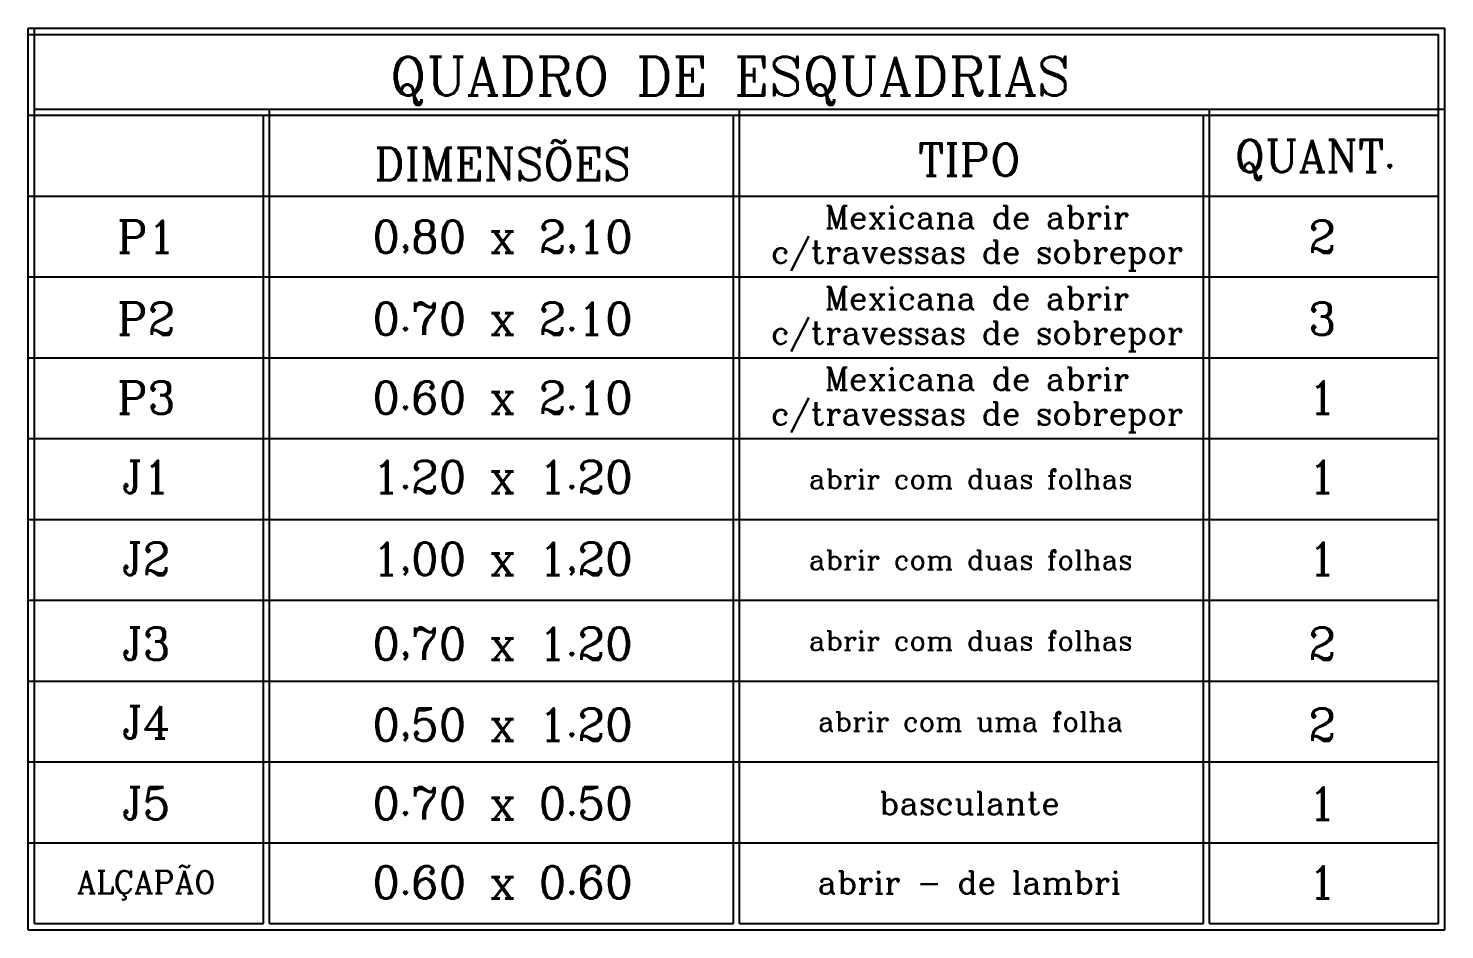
# Model space of a CAD drawing. Extents: x -83.9 to 10.5, y -11.8 to 33.6.
# Drawn here: x -43.759 to -39.38, y 13.307 to 16.095 of the extents above; entities that cross this region are included whole.
import ezdxf
from ezdxf.enums import TextEntityAlignment as Align

# ---------------------------------------------------------------- set-up
doc = ezdxf.new("R2010")
doc.units = 0
doc.layers.add('DIM', color=244, linetype='CONTINUOUS')
doc.layers.add('EQUIPAMENTOS', color=1, linetype='CONTINUOUS')
doc.styles.add('ROMANC', font='romanc.shx', dxfattribs={"height": 0.08})

msp = doc.modelspace()

# ---------------------------------------------------------------- linework, layer by layer
at = {"layer": 'EQUIPAMENTOS', "linetype": 'CONTINUOUS'}
for p, q in [((-43.7586, 16.0947), (-39.3803, 16.0947)), ((-43.7586, 13.3074), (-43.7586, 16.0947)), ((-43.7586, 16.0761), (-39.399, 16.0761)), ((-43.7399, 13.3261), (-43.7399, 16.0947)), ((-39.399, 13.3261), (-39.399, 16.0761)), ((-39.3803, 13.3074), (-39.3803, 16.0947)), ((-43.7586, 15.8261), (-39.399, 15.8261)), ((-43.7399, 15.8447), (-39.3803, 15.8447)), ((-43.032, 13.3261), (-43.032, 15.8261)), ((-43.0133, 13.3261), (-43.0133, 15.8447)), ((-41.5788, 13.3261), (-41.5788, 15.8261)), ((-41.5601, 13.3261), (-41.5601, 15.8447)), ((-40.1256, 13.3261), (-40.1256, 15.8261)), ((-40.1069, 13.3261), (-40.1069, 15.8447)), ((-43.7586, 15.5761), (-39.399, 15.5761)), ((-43.7586, 15.3261), (-39.399, 15.3261)), ((-43.7586, 15.0761), (-39.399, 15.0761)), ((-43.7586, 14.8261), (-39.399, 14.8261)), ((-43.7586, 14.5761), (-39.399, 14.5761)), ((-43.7586, 14.3261), (-39.399, 14.3261)), ((-43.7586, 14.0761), (-39.399, 14.0761)), ((-43.7586, 13.8261), (-39.399, 13.8261)), ((-43.7586, 13.5761), (-39.399, 13.5761)), ((-43.7399, 13.3261), (-43.032, 13.3261)), ((-43.0133, 13.3261), (-41.5788, 13.3261)), ((-41.5601, 13.3261), (-40.1256, 13.3261)), ((-40.1069, 13.3261), (-39.399, 13.3261)), ((-43.7586, 13.3074), (-39.3803, 13.3074))]:
    msp.add_line(p, q, dxfattribs=at)

# ---------------------------------------------------------------- texts
at = {"layer": 'DIM', "color": 1, "linetype": 'CONTINUOUS', "style": 'ROMANC'}
for s, height, p in [('QUADRO DE ESQUADRIAS', 0.12, (-41.5894, 15.9327)), ('DIMENSÕES', 0.1, (-42.2928, 15.6881)), ('TIPO', 0.1, (-40.8497, 15.6881)), ('QUANT.', 0.1, (-39.7812, 15.6881))]:
    msp.add_text(s, height=height, dxfattribs=at).set_placement(p, align=Align.MIDDLE)
at = {"layer": 'DIM', "color": 30, "linetype": 'CONTINUOUS', "style": 'ROMANC'}
for s, height, p in [(' Mexicana de abrir', 0.07, (-40.8497, 15.5104)), ('P1', 0.1, (-43.3943, 15.45)), ('0,80 x 2,10', 0.1, (-42.2928, 15.45)), ('2', 0.1, (-39.7592, 15.45)), (' c/travessas de sobrepor', 0.07, (-40.8497, 15.3983)), (' Mexicana de abrir', 0.07, (-40.8497, 15.2604)), ('P2', 0.1, (-43.3943, 15.1967)), ('0.70 x 2.10', 0.1, (-42.2928, 15.1967)), ('3', 0.1, (-39.7592, 15.1967)), (' c/travessas de sobrepor', 0.07, (-40.8497, 15.1483)), (' Mexicana de abrir', 0.07, (-40.8497, 15.0104)), ('P3', 0.1, (-43.3943, 14.9527)), ('0.60 x 2.10', 0.1, (-42.2928, 14.9527)), ('1', 0.1, (-39.7592, 14.9527)), (' c/travessas de sobrepor', 0.07, (-40.8497, 14.8983)), ('J1', 0.1, (-43.3943, 14.7075)), ('1.20 x 1.20', 0.1, (-42.2928, 14.7075)), ('1', 0.1, (-39.7592, 14.7075)), ('abrir com duas folhas', 0.06, (-40.8459, 14.7013)), ('J2', 0.1, (-43.3943, 14.4542)), ('1,00 x 1,20', 0.1, (-42.2928, 14.4542)), ('1', 0.1, (-39.7592, 14.4542)), ('abrir com duas folhas', 0.06, (-40.8459, 14.4513)), ('J3', 0.1, (-43.3943, 14.1915)), ('0,70 x 1.20', 0.1, (-42.2928, 14.1915)), ('abrir com duas folhas', 0.06, (-40.8459, 14.2013)), ('2', 0.1, (-39.7592, 14.1915)), ('J4', 0.1, (-43.3943, 13.9482)), ('0,50 x 1.20', 0.1, (-42.2928, 13.9415)), ('abrir com uma folha', 0.06, (-40.8459, 13.9513)), ('2', 0.1, (-39.7592, 13.9415)), ('J5', 0.1, (-43.3943, 13.6982)), ('0.70 x 0.50', 0.1, (-42.2928, 13.6982)), ('basculante', 0.07, (-40.8497, 13.6982)), ('1', 0.1, (-39.7592, 13.6975)), ('ALÇAPÃO', 0.07, (-43.3943, 13.4535)), ('0.60 x 0.60', 0.1, (-42.2928, 13.4535)), ('abrir - de lambri', 0.07, (-40.8497, 13.4535)), ('1', 0.1, (-39.7592, 13.4535))]:
    msp.add_text(s, height=height, dxfattribs=at).set_placement(p, align=Align.MIDDLE)

doc.saveas('drawing.dxf')
